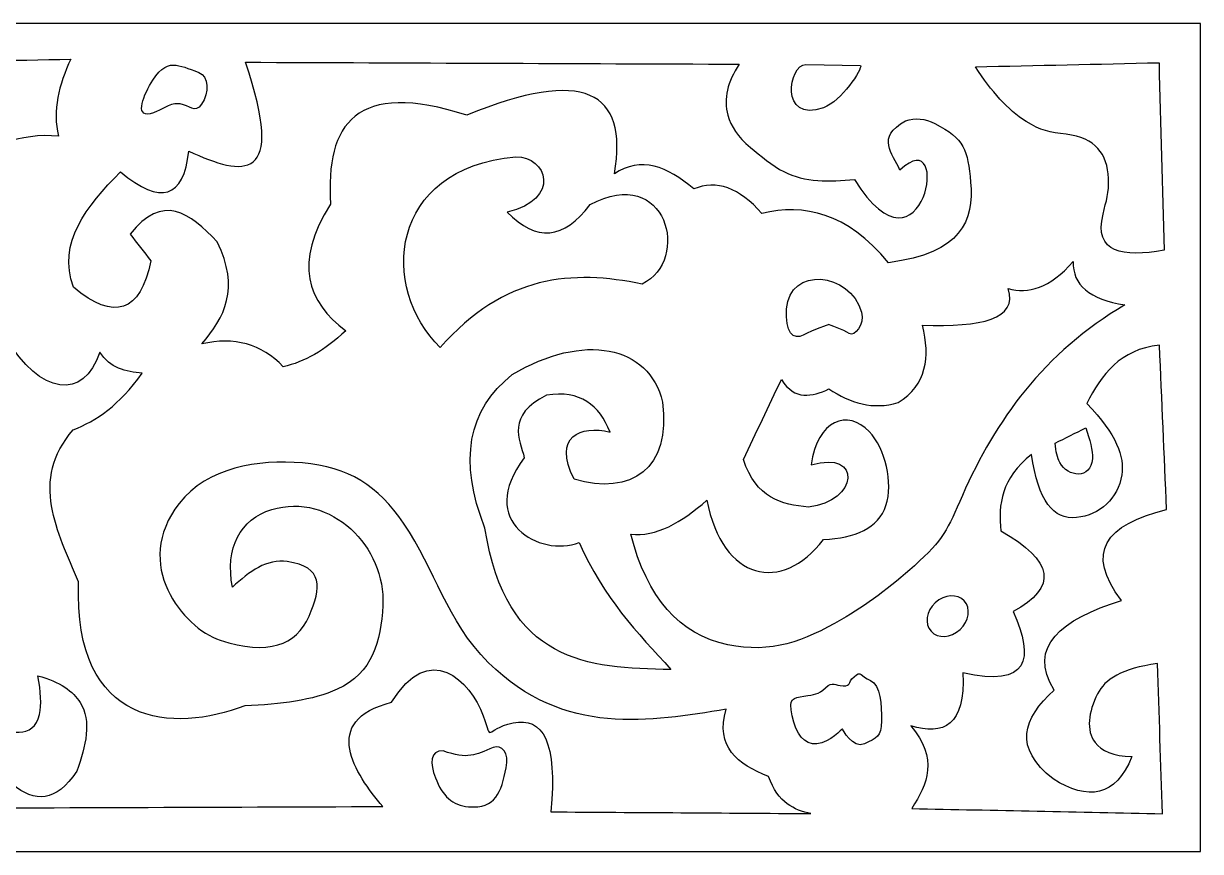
# Model space of a CAD drawing. Header units: centimetres. Extents: x -27 to -14.1, y -5 to -1.1.
# Drawn here: x -19.69 to -14.15, y -4.99 to -1.09 of the extents above; entities that cross this region are included whole.
import ezdxf

# ---------------------------------------------------------------- set-up
doc = ezdxf.new("R2010")
doc.units = ezdxf.units.CM
doc.header["$MEASUREMENT"] = 0
doc.layers.add('layer 1', color=7, linetype='Continuous')

msp = doc.modelspace()

# ---------------------------------------------------------------- linework, layer by layer
at = {"layer": 'layer 1', "color": 250}
for points, knots in [([(-26.9991, -4.99081), (-26.9991, -4.99081), (-26.9991, -1.08805), (-26.9991, -1.08805), (-26.9991, -1.08805), (-26.9991, -1.08805), (-14.14888, -1.08805), (-14.14888, -1.08805), (-14.14888, -1.08805), (-14.14888, -1.08805), (-14.14888, -4.99081), (-14.14888, -4.99081), (-14.14888, -4.99081), (-14.14888, -4.99081), (-26.9991, -4.99081), (-26.9991, -4.99081)], [0, 0, 0, 0, 0.2, 0.2, 0.2, 0.2, 0.4, 0.4, 0.4, 0.4, 0.6, 0.6, 0.6, 0.6, 1, 1, 1, 1]), ([(-20.05284, -1.80548), (-19.87862, -1.66506), (-19.7044, -1.60283), (-19.53011, -1.61879), (-19.53011, -1.61879), (-19.55863, -1.49793), (-19.52841, -1.37703), (-19.47144, -1.25608), (-19.47144, -1.25608), (-19.74883, -1.26144), (-20.02619, -1.26677), (-20.30354, -1.27208), (-20.30354, -1.27208), (-20.12747, -1.40723), (-20.04391, -1.58505), (-20.05284, -1.80548)], [0, 0, 0, 0, 0.2, 0.2, 0.2, 0.2, 0.4, 0.4, 0.4, 0.4, 0.6, 0.6, 0.6, 0.6, 1, 1, 1, 1]), ([(-16.32226, -1.27949), (-17.09767, -1.27654), (-17.8731, -1.27356), (-18.64856, -1.27058), (-18.64856, -1.27058), (-18.45427, -1.84265), (-18.65676, -1.80929), (-18.91595, -1.68949), (-18.91595, -1.68949), (-18.93969, -1.91229), (-19.04664, -1.94494), (-19.23682, -1.78753), (-19.23682, -1.78753), (-19.40053, -1.95085), (-19.53446, -2.12011), (-19.45964, -2.33123), (-19.45964, -2.33123), (-19.26649, -2.49164), (-19.14468, -2.45003), (-19.09421, -2.20645), (-19.09421, -2.20645), (-19.12688, -2.16484), (-19.15955, -2.12325), (-19.19225, -2.08166), (-19.19225, -2.08166), (-19.04066, -1.88472), (-18.90994, -1.98013), (-18.78225, -2.11732), (-18.78225, -2.11732), (-18.67176, -2.33735), (-18.74921, -2.47393), (-18.85356, -2.59862), (-18.85356, -2.59862), (-18.70201, -2.56294), (-18.57423, -2.59857), (-18.4703, -2.70557), (-18.4703, -2.70557), (-18.37223, -2.68475), (-18.27417, -2.62829), (-18.17617, -2.53623), (-18.17617, -2.53623), (-18.35591, -2.39955), (-18.42421, -2.21827), (-18.24747, -1.93906), (-18.24747, -1.93906), (-18.27276, -1.56016), (-18.12717, -1.35216), (-17.60574, -1.52014), (-17.60574, -1.52014), (-17.05532, -1.29358), (-16.84287, -1.40497), (-16.91052, -1.79645), (-16.91052, -1.79645), (-16.78569, -1.71321), (-16.66091, -1.76073), (-16.53618, -1.86775), (-16.53618, -1.86775), (-16.42915, -1.82316), (-16.32226, -1.86177), (-16.21531, -1.98362), (-16.21531, -1.98362), (-16.01624, -1.93601), (-15.81722, -1.97759), (-15.61814, -2.21536), (-15.61814, -2.21536), (-15.27397, -2.17079), (-15.21599, -2.01719), (-15.23208, -1.83533), (-15.23208, -1.83533), (-15.24527, -1.68612), (-15.26042, -1.62973), (-15.39981, -1.56004), (-15.39981, -1.56004), (-15.44583, -1.53702), (-15.4919, -1.5289), (-15.53792, -1.54688), (-15.53792, -1.54688), (-15.68, -1.62408), (-15.60017, -1.70134), (-15.56466, -1.77862), (-15.56466, -1.77862), (-15.4384, -1.65927), (-15.41113, -1.80153), (-15.45576, -1.90807), (-15.45576, -1.90807), (-15.50042, -2.01461), (-15.61703, -2.08545), (-15.77857, -1.82319), (-15.77857, -1.82319), (-15.89691, -1.83494), (-16.01243, -1.83709), (-16.11225, -1.78629), (-16.11225, -1.78629), (-16.16379, -1.7601), (-16.22341, -1.7093), (-16.26925, -1.67192), (-16.26925, -1.67192), (-16.32898, -1.62315), (-16.3614, -1.57256), (-16.37542, -1.52049), (-16.37542, -1.52049), (-16.39632, -1.44274), (-16.37791, -1.36278), (-16.32226, -1.27949)], [0, 0, 0, 0, 0.037037, 0.037037, 0.037037, 0.037037, 0.0740741, 0.0740741, 0.0740741, 0.0740741, 0.1111111, 0.1111111, 0.1111111, 0.1111111, 0.1481481, 0.1481481, 0.1481481, 0.1481481, 0.1851852, 0.1851852, 0.1851852, 0.1851852, 0.2222222, 0.2222222, 0.2222222, 0.2222222, 0.2592593, 0.2592593, 0.2592593, 0.2592593, 0.2962963, 0.2962963, 0.2962963, 0.2962963, 0.3333333, 0.3333333, 0.3333333, 0.3333333, 0.3703704, 0.3703704, 0.3703704, 0.3703704, 0.4074074, 0.4074074, 0.4074074, 0.4074074, 0.4444444, 0.4444444, 0.4444444, 0.4444444, 0.4814815, 0.4814815, 0.4814815, 0.4814815, 0.5185185, 0.5185185, 0.5185185, 0.5185185, 0.5555556, 0.5555556, 0.5555556, 0.5555556, 0.5925926, 0.5925926, 0.5925926, 0.5925926, 0.6296296, 0.6296296, 0.6296296, 0.6296296, 0.6666667, 0.6666667, 0.6666667, 0.6666667, 0.7037037, 0.7037037, 0.7037037, 0.7037037, 0.7407407, 0.7407407, 0.7407407, 0.7407407, 0.7777778, 0.7777778, 0.7777778, 0.7777778, 0.8148148, 0.8148148, 0.8148148, 0.8148148, 0.8518519, 0.8518519, 0.8518519, 0.8518519, 0.8888889, 0.8888889, 0.8888889, 0.8888889, 0.9259259, 0.9259259, 0.9259259, 0.9259259, 1, 1, 1, 1]), ([(-14.3203, -2.1571), (-14.32824, -1.86237), (-14.33621, -1.56762), (-14.3442, -1.27284), (-14.3442, -1.27284), (-14.63256, -1.27924), (-14.92094, -1.28561), (-15.20934, -1.29196), (-15.20934, -1.29196), (-15.13249, -1.4094), (-15.05805, -1.49396), (-14.97042, -1.54945), (-14.97042, -1.54945), (-14.90166, -1.593), (-14.85744, -1.60182), (-14.78172, -1.61017), (-14.78172, -1.61017), (-14.64309, -1.62548), (-14.58778, -1.70332), (-14.58197, -1.81822), (-14.58197, -1.81822), (-14.57864, -1.88452), (-14.59321, -1.92511), (-14.60785, -1.98609), (-14.60785, -1.98609), (-14.65248, -2.1719), (-14.51387, -2.18973), (-14.3203, -2.1571)], [0, 0, 0, 0, 0.125, 0.125, 0.125, 0.125, 0.25, 0.25, 0.25, 0.25, 0.375, 0.375, 0.375, 0.375, 0.5, 0.5, 0.5, 0.5, 0.625, 0.625, 0.625, 0.625, 0.75, 0.75, 0.75, 0.75, 1, 1, 1, 1]), ([(-18.85529, -1.46791), (-18.81733, -1.41534), (-18.82153, -1.33544), (-18.86794, -1.31861), (-18.86794, -1.31861), (-18.91918, -1.30002), (-18.95564, -1.28453), (-18.98672, -1.28395), (-18.98672, -1.28395), (-19.02671, -1.28321), (-19.05784, -1.30709), (-19.10014, -1.38077), (-19.10014, -1.38077), (-19.14462, -1.45819), (-19.16796, -1.55), (-19.06407, -1.50156), (-19.06407, -1.50156), (-19.0463, -1.49172), (-19.0287, -1.48327), (-19.01291, -1.47634), (-19.01291, -1.47634), (-18.99048, -1.4665), (-18.9722, -1.46493), (-18.9567, -1.46715), (-18.9567, -1.46715), (-18.91027, -1.47378), (-18.88893, -1.51451), (-18.85529, -1.46791)], [0, 0, 0, 0, 0.125, 0.125, 0.125, 0.125, 0.25, 0.25, 0.25, 0.25, 0.375, 0.375, 0.375, 0.375, 0.5, 0.5, 0.5, 0.5, 0.625, 0.625, 0.625, 0.625, 0.75, 0.75, 0.75, 0.75, 1, 1, 1, 1]), ([(-15.75008, -1.28531), (-15.75008, -1.28531), (-16.00777, -1.28116), (-16.00777, -1.28116), (-16.00777, -1.28116), (-16.08916, -1.27986), (-16.13601, -1.5588), (-15.92464, -1.48482), (-15.92464, -1.48482), (-15.84152, -1.45572), (-15.74176, -1.30194), (-15.75008, -1.28531)], [0, 0, 0, 0, 0.25, 0.25, 0.25, 0.25, 0.5, 0.5, 0.5, 0.5, 1, 1, 1, 1]), ([(-17.73084, -2.61596), (-17.42955, -2.27068), (-17.10737, -2.24829), (-16.77925, -2.31631), (-16.77925, -2.31631), (-16.548, -2.20361), (-16.66327, -1.74666), (-17.02466, -1.94176), (-17.02466, -1.94176), (-17.14822, -2.1066), (-17.27845, -2.11829), (-17.41533, -1.97672), (-17.41533, -1.97672), (-17.1587, -1.91779), (-17.22857, -1.7123), (-17.37525, -1.71702), (-17.37525, -1.71702), (-17.9772, -1.76925), (-18.01657, -2.33656), (-17.73084, -2.61596)], [0, 0, 0, 0, 0.1666667, 0.1666667, 0.1666667, 0.1666667, 0.3333333, 0.3333333, 0.3333333, 0.3333333, 0.5, 0.5, 0.5, 0.5, 0.6666667, 0.6666667, 0.6666667, 0.6666667, 1, 1, 1, 1]), ([(-14.50512, -2.41419), (-14.6714, -2.38863), (-14.7524, -2.32042), (-14.74817, -2.20952), (-14.74817, -2.20952), (-14.86007, -2.33857), (-14.96026, -2.36203), (-15.05519, -2.33744), (-15.05519, -2.33744), (-15.00713, -2.48141), (-15.18198, -2.51974), (-15.45814, -2.51013), (-15.45814, -2.51013), (-15.42184, -2.66149), (-15.43886, -2.79152), (-15.57327, -2.87471), (-15.57327, -2.87471), (-15.69154, -2.91092), (-15.79815, -2.87681), (-15.89947, -2.81075), (-15.89947, -2.81075), (-15.9805, -2.84717), (-16.0594, -2.86647), (-16.12334, -2.76598), (-16.12334, -2.76598), (-16.18303, -2.89175), (-16.24272, -3.01755), (-16.30243, -3.14335), (-16.30243, -3.14335), (-16.24286, -3.32496), (-16.12341, -3.35678), (-15.99542, -3.36721), (-15.99542, -3.36721), (-15.76335, -3.34412), (-15.73939, -3.09398), (-15.98262, -3.16893), (-15.98262, -3.16893), (-15.95535, -2.95401), (-15.80903, -2.90538), (-15.70911, -3.01155), (-15.70911, -3.01155), (-15.6331, -3.09237), (-15.59606, -3.25395), (-15.63065, -3.35941), (-15.63065, -3.35941), (-15.66628, -3.46787), (-15.77552, -3.51192), (-15.92506, -3.52072), (-15.92506, -3.52072), (-16.12225, -3.7761), (-16.39932, -3.71725), (-16.47512, -3.33523), (-16.47512, -3.33523), (-16.5945, -3.44076), (-16.71388, -3.50894), (-16.83331, -3.49514), (-16.83331, -3.49514), (-16.75588, -3.79527), (-16.60355, -3.96903), (-16.37627, -4.01632), (-16.37627, -4.01632), (-16.16991, -4.05926), (-16.01742, -3.99951), (-15.84082, -3.89758), (-15.84082, -3.89758), (-15.72424, -3.83032), (-15.60943, -3.74516), (-15.49629, -3.64361), (-15.49629, -3.64361), (-15.35943, -3.52084), (-15.34123, -3.47445), (-15.27021, -3.31217), (-15.27021, -3.31217), (-15.19179, -3.13307), (-15.09559, -2.96613), (-14.974, -2.81671), (-14.974, -2.81671), (-14.84792, -2.66179), (-14.69446, -2.52563), (-14.50512, -2.41419)], [0, 0, 0, 0, 0.047619, 0.047619, 0.047619, 0.047619, 0.0952381, 0.0952381, 0.0952381, 0.0952381, 0.1428571, 0.1428571, 0.1428571, 0.1428571, 0.1904762, 0.1904762, 0.1904762, 0.1904762, 0.2380952, 0.2380952, 0.2380952, 0.2380952, 0.2857143, 0.2857143, 0.2857143, 0.2857143, 0.3333333, 0.3333333, 0.3333333, 0.3333333, 0.3809524, 0.3809524, 0.3809524, 0.3809524, 0.4285714, 0.4285714, 0.4285714, 0.4285714, 0.4761905, 0.4761905, 0.4761905, 0.4761905, 0.5238095, 0.5238095, 0.5238095, 0.5238095, 0.5714286, 0.5714286, 0.5714286, 0.5714286, 0.6190476, 0.6190476, 0.6190476, 0.6190476, 0.6666667, 0.6666667, 0.6666667, 0.6666667, 0.7142857, 0.7142857, 0.7142857, 0.7142857, 0.7619048, 0.7619048, 0.7619048, 0.7619048, 0.8095238, 0.8095238, 0.8095238, 0.8095238, 0.8571429, 0.8571429, 0.8571429, 0.8571429, 0.9047619, 0.9047619, 0.9047619, 0.9047619, 1, 1, 1, 1]), ([(-15.8997, -2.50727), (-15.8997, -2.50727), (-15.82905, -2.53221), (-15.80411, -2.54883), (-15.80411, -2.54883), (-15.77917, -2.56546), (-15.7293, -2.50727), (-15.74592, -2.44908), (-15.74592, -2.44908), (-15.80106, -2.25609), (-16.08445, -2.23307), (-16.09921, -2.43246), (-16.09921, -2.43246), (-16.10752, -2.54468), (-16.06596, -2.58208), (-16.02024, -2.55715), (-16.02024, -2.55715), (-15.97452, -2.53221), (-15.8997, -2.50727), (-15.8997, -2.50727)], [0, 0, 0, 0, 0.1666667, 0.1666667, 0.1666667, 0.1666667, 0.3333333, 0.3333333, 0.3333333, 0.3333333, 0.5, 0.5, 0.5, 0.5, 0.6666667, 0.6666667, 0.6666667, 0.6666667, 1, 1, 1, 1]), ([(-16.6438, -4.13285), (-16.8017, -3.96097), (-16.96225, -3.79469), (-17.07617, -3.53481), (-17.07617, -3.53481), (-17.26067, -3.60479), (-17.56431, -3.43769), (-17.33479, -3.13476), (-17.33479, -3.13476), (-17.3568, -3.04891), (-17.42127, -2.9357), (-17.22973, -2.83978), (-17.22973, -2.83978), (-17.07109, -2.81523), (-16.9815, -2.8873), (-16.9307, -3.01353), (-16.9307, -3.01353), (-17.06996, -2.98155), (-17.20093, -3.03263), (-17.10042, -3.23578), (-17.10042, -3.23578), (-16.83086, -3.31628), (-16.64043, -3.18491), (-16.68421, -2.8721), (-16.68421, -2.8721), (-16.74452, -2.60568), (-17.05669, -2.54237), (-17.39136, -2.7428), (-17.39136, -2.7428), (-17.60146, -2.90847), (-17.64455, -3.14961), (-17.52067, -3.46611), (-17.52067, -3.46611), (-17.4211, -4.10251), (-17.03704, -4.12757), (-16.6438, -4.13285)], [0, 0, 0, 0, 0.1, 0.1, 0.1, 0.1, 0.2, 0.2, 0.2, 0.2, 0.3, 0.3, 0.3, 0.3, 0.4, 0.4, 0.4, 0.4, 0.5, 0.5, 0.5, 0.5, 0.6, 0.6, 0.6, 0.6, 0.7, 0.7, 0.7, 0.7, 0.8, 0.8, 0.8, 0.8, 1, 1, 1, 1]), ([(-20.3605, -4.78731), (-20.24625, -4.71315), (-20.15786, -4.62369), (-20.11759, -4.50593), (-20.11759, -4.50593), (-20.10184, -4.45984), (-20.09343, -4.40941), (-20.09376, -4.35386), (-20.09376, -4.35386), (-20.09025, -4.4129), (-20.07838, -4.46051), (-20.05898, -4.49776), (-20.05898, -4.49776), (-20.02871, -4.55583), (-19.98006, -4.58873), (-19.91617, -4.60053), (-19.91617, -4.60053), (-19.80367, -4.62132), (-19.8396, -4.59919), (-19.74638, -4.675), (-19.74638, -4.675), (-19.64245, -4.75956), (-19.54087, -4.76074), (-19.44357, -4.61226), (-19.44357, -4.61226), (-19.39979, -4.49189), (-19.3731, -4.37709), (-19.42752, -4.28858), (-19.42752, -4.28858), (-19.46017, -4.23547), (-19.52206, -4.19181), (-19.62696, -4.16213), (-19.62696, -4.16213), (-19.61259, -4.23773), (-19.60922, -4.29945), (-19.61901, -4.34443), (-19.61901, -4.34443), (-19.64455, -4.46183), (-19.77446, -4.44232), (-19.83932, -4.37346), (-19.83932, -4.37346), (-19.91686, -4.29123), (-19.89294, -4.13071), (-19.79367, -3.91206), (-19.79367, -3.91206), (-19.75206, -3.62673), (-19.70332, -3.3426), (-19.84369, -3.02847), (-19.84369, -3.02847), (-19.87901, -2.8758), (-19.88329, -2.72301), (-19.777, -2.57001), (-19.777, -2.57001), (-19.61629, -2.8395), (-19.41018, -2.86765), (-19.33521, -2.63669), (-19.33521, -2.63669), (-19.28722, -2.71363), (-19.21308, -2.72956), (-19.13515, -2.73672), (-19.13515, -2.73672), (-19.24356, -2.88961), (-19.35192, -2.95978), (-19.46024, -3.00347), (-19.46024, -3.00347), (-19.66695, -3.24248), (-19.53439, -3.48142), (-19.43523, -3.72034), (-19.43523, -3.72034), (-19.45971, -4.40798), (-18.98661, -4.434), (-18.65168, -4.30384), (-18.65168, -4.30384), (-18.48221, -4.29775), (-18.32928, -4.27828), (-18.21655, -4.22637), (-18.21655, -4.22637), (-18.04804, -4.14881), (-18.01135, -4.00075), (-18.00142, -3.83145), (-18.00142, -3.83145), (-17.9853, -3.55716), (-18.24692, -3.29429), (-18.52514, -3.37934), (-18.52514, -3.37934), (-18.67322, -3.42459), (-18.74519, -3.56039), (-18.71003, -3.74535), (-18.71003, -3.74535), (-18.63045, -3.67049), (-18.54811, -3.6102), (-18.45155, -3.62431), (-18.45155, -3.62431), (-18.28139, -3.64915), (-18.29021, -3.74717), (-18.34866, -3.88107), (-18.34866, -3.88107), (-18.40943, -4.0202), (-18.54211, -4.06758), (-18.76838, -3.99542), (-18.76838, -3.99542), (-18.94444, -3.93317), (-19.18542, -3.63798), (-18.96121, -3.35057), (-18.96121, -3.35057), (-18.82691, -3.17833), (-18.58998, -3.14273), (-18.38027, -3.15947), (-18.38027, -3.15947), (-18.16291, -3.17683), (-18.02439, -3.26712), (-17.90354, -3.44367), (-17.90354, -3.44367), (-17.74985, -3.66825), (-17.70491, -3.89929), (-17.50282, -4.10087), (-17.50282, -4.10087), (-17.14965, -4.45324), (-16.73466, -4.37762), (-16.38435, -4.32051), (-16.38435, -4.32051), (-16.43458, -4.49739), (-16.33028, -4.58003), (-16.1843, -4.63727), (-16.1843, -4.63727), (-16.13812, -4.76378), (-16.06326, -4.79486), (-15.98424, -4.81232), (-15.98424, -4.81232), (-16.39271, -4.80953), (-16.80116, -4.80676), (-17.20959, -4.80399), (-17.20959, -4.80399), (-17.17877, -4.47686), (-17.24635, -4.35434), (-17.38769, -4.38487), (-17.38769, -4.38487), (-17.52854, -4.4153), (-17.48022, -4.48379), (-17.52864, -4.35129), (-17.52864, -4.35129), (-17.58911, -4.18592), (-17.78282, -3.99396), (-17.95981, -4.28717), (-17.95981, -4.28717), (-18.2998, -4.37445), (-18.13331, -4.62427), (-18.00149, -4.77898), (-18.00149, -4.77898), (-18.78784, -4.78177), (-19.57417, -4.78454), (-20.3605, -4.78731)], [0, 0, 0, 0, 0.025641, 0.025641, 0.025641, 0.025641, 0.0512821, 0.0512821, 0.0512821, 0.0512821, 0.0769231, 0.0769231, 0.0769231, 0.0769231, 0.1025641, 0.1025641, 0.1025641, 0.1025641, 0.1282051, 0.1282051, 0.1282051, 0.1282051, 0.1538462, 0.1538462, 0.1538462, 0.1538462, 0.1794872, 0.1794872, 0.1794872, 0.1794872, 0.2051282, 0.2051282, 0.2051282, 0.2051282, 0.2307692, 0.2307692, 0.2307692, 0.2307692, 0.2564103, 0.2564103, 0.2564103, 0.2564103, 0.2820513, 0.2820513, 0.2820513, 0.2820513, 0.3076923, 0.3076923, 0.3076923, 0.3076923, 0.3333333, 0.3333333, 0.3333333, 0.3333333, 0.3589744, 0.3589744, 0.3589744, 0.3589744, 0.3846154, 0.3846154, 0.3846154, 0.3846154, 0.4102564, 0.4102564, 0.4102564, 0.4102564, 0.4358974, 0.4358974, 0.4358974, 0.4358974, 0.4615385, 0.4615385, 0.4615385, 0.4615385, 0.4871795, 0.4871795, 0.4871795, 0.4871795, 0.5128205, 0.5128205, 0.5128205, 0.5128205, 0.5384615, 0.5384615, 0.5384615, 0.5384615, 0.5641026, 0.5641026, 0.5641026, 0.5641026, 0.5897436, 0.5897436, 0.5897436, 0.5897436, 0.6153846, 0.6153846, 0.6153846, 0.6153846, 0.6410256, 0.6410256, 0.6410256, 0.6410256, 0.6666667, 0.6666667, 0.6666667, 0.6666667, 0.6923077, 0.6923077, 0.6923077, 0.6923077, 0.7179487, 0.7179487, 0.7179487, 0.7179487, 0.7435897, 0.7435897, 0.7435897, 0.7435897, 0.7692308, 0.7692308, 0.7692308, 0.7692308, 0.7948718, 0.7948718, 0.7948718, 0.7948718, 0.8205128, 0.8205128, 0.8205128, 0.8205128, 0.8461538, 0.8461538, 0.8461538, 0.8461538, 0.8717949, 0.8717949, 0.8717949, 0.8717949, 0.8974359, 0.8974359, 0.8974359, 0.8974359, 0.9230769, 0.9230769, 0.9230769, 0.9230769, 0.9487179, 0.9487179, 0.9487179, 0.9487179, 1, 1, 1, 1]), ([(-15.50945, -4.78856), (-15.43355, -4.67318), (-15.38349, -4.55299), (-15.51427, -4.39891), (-15.51427, -4.39891), (-15.35908, -4.44469), (-15.25619, -4.39821), (-15.26824, -4.14876), (-15.26824, -4.14876), (-14.95786, -4.21861), (-14.93052, -4.0855), (-15.03184, -3.86011), (-15.03184, -3.86011), (-14.81959, -3.74629), (-14.83892, -3.61964), (-15.08973, -3.48008), (-15.08973, -3.48008), (-15.10192, -3.35479), (-15.08756, -3.23176), (-14.945, -3.11929), (-14.945, -3.11929), (-14.91468, -3.33858), (-14.84093, -3.42801), (-14.73365, -3.41704), (-14.73365, -3.41704), (-14.62224, -3.40566), (-14.5374, -3.32738), (-14.51969, -3.21539), (-14.51969, -3.21539), (-14.50627, -3.13047), (-14.54292, -3.02554), (-14.68446, -2.87875), (-14.68446, -2.87875), (-14.61395, -2.74388), (-14.52883, -2.62353), (-14.34194, -2.60453), (-14.34194, -2.60453), (-14.33069, -2.86273), (-14.31942, -3.12091), (-14.30816, -3.37906), (-14.30816, -3.37906), (-14.59603, -3.44962), (-14.69576, -3.58274), (-14.52045, -3.80721), (-14.52045, -3.80721), (-14.80678, -3.89784), (-14.96437, -4.02454), (-14.83885, -4.23053), (-14.83885, -4.23053), (-14.98686, -4.36448), (-15.03032, -4.5024), (-14.84368, -4.64907), (-14.84368, -4.64907), (-14.67765, -4.7521), (-14.54818, -4.73529), (-14.47219, -4.54322), (-14.47219, -4.54322), (-14.56021, -4.54181), (-14.61554, -4.51671), (-14.64526, -4.47767), (-14.64526, -4.47767), (-14.68864, -4.42061), (-14.67742, -4.33372), (-14.63387, -4.24743), (-14.63387, -4.24743), (-14.59979, -4.17987), (-14.51967, -4.12713), (-14.35159, -4.10547), (-14.35159, -4.10547), (-14.34355, -4.3412), (-14.33552, -4.57691), (-14.32746, -4.81262), (-14.32746, -4.81262), (-14.72148, -4.80459), (-15.11548, -4.79657), (-15.50945, -4.78856)], [0, 0, 0, 0, 0.05, 0.05, 0.05, 0.05, 0.1, 0.1, 0.1, 0.1, 0.15, 0.15, 0.15, 0.15, 0.2, 0.2, 0.2, 0.2, 0.25, 0.25, 0.25, 0.25, 0.3, 0.3, 0.3, 0.3, 0.35, 0.35, 0.35, 0.35, 0.4, 0.4, 0.4, 0.4, 0.45, 0.45, 0.45, 0.45, 0.5, 0.5, 0.5, 0.5, 0.55, 0.55, 0.55, 0.55, 0.6, 0.6, 0.6, 0.6, 0.65, 0.65, 0.65, 0.65, 0.7, 0.7, 0.7, 0.7, 0.75, 0.75, 0.75, 0.75, 0.8, 0.8, 0.8, 0.8, 0.85, 0.85, 0.85, 0.85, 0.9, 0.9, 0.9, 0.9, 1, 1, 1, 1]), ([(-14.83402, -3.06637), (-14.83056, -3.10654), (-14.82266, -3.13571), (-14.81156, -3.15683), (-14.81156, -3.15683), (-14.77461, -3.22701), (-14.66509, -3.23798), (-14.65816, -3.14044), (-14.65816, -3.14044), (-14.6553, -3.09996), (-14.67024, -3.04835), (-14.68929, -2.99421), (-14.68929, -2.99421), (-14.73755, -3.01827), (-14.78579, -3.04233), (-14.83402, -3.06637)], [0, 0, 0, 0, 0.2, 0.2, 0.2, 0.2, 0.4, 0.4, 0.4, 0.4, 0.6, 0.6, 0.6, 0.6, 1, 1, 1, 1]), ([(-15.41801, -3.95302), (-15.45004, -3.91816), (-15.44112, -3.85752), (-15.39813, -3.81801), (-15.39813, -3.81801), (-15.35516, -3.77855), (-15.29399, -3.77481), (-15.26194, -3.80968), (-15.26194, -3.80968), (-15.22991, -3.84457), (-15.23883, -3.9052), (-15.2818, -3.94469), (-15.2818, -3.94469), (-15.32477, -3.98417), (-15.38596, -3.98791), (-15.41801, -3.95302)], [0, 0, 0, 0, 0.2, 0.2, 0.2, 0.2, 0.4, 0.4, 0.4, 0.4, 0.6, 0.6, 0.6, 0.6, 1, 1, 1, 1]), ([(-15.83595, -4.41264), (-15.83595, -4.41264), (-15.78681, -4.51092), (-15.73154, -4.48328), (-15.73154, -4.48328), (-15.67626, -4.45564), (-15.65169, -4.45257), (-15.65169, -4.37579), (-15.65169, -4.37579), (-15.65169, -4.29902), (-15.65476, -4.20688), (-15.7039, -4.18539), (-15.7039, -4.18539), (-15.75303, -4.16389), (-15.74689, -4.13625), (-15.78067, -4.16696), (-15.78067, -4.16696), (-15.81445, -4.19767), (-15.79296, -4.20995), (-15.83288, -4.20995), (-15.83288, -4.20995), (-15.8728, -4.20995), (-15.87895, -4.18539), (-15.9158, -4.21917), (-15.9158, -4.21917), (-15.95265, -4.25295), (-15.96494, -4.24988), (-16.01714, -4.25909), (-16.01714, -4.25909), (-16.06935, -4.2683), (-16.09085, -4.26523), (-16.07242, -4.35122), (-16.07242, -4.35122), (-16.054, -4.43721), (-16.01714, -4.48942), (-15.95572, -4.48328), (-15.95572, -4.48328), (-15.8943, -4.47714), (-15.83595, -4.41264), (-15.83595, -4.41264)], [0, 0, 0, 0, 0.0909091, 0.0909091, 0.0909091, 0.0909091, 0.1818182, 0.1818182, 0.1818182, 0.1818182, 0.2727273, 0.2727273, 0.2727273, 0.2727273, 0.3636364, 0.3636364, 0.3636364, 0.3636364, 0.4545455, 0.4545455, 0.4545455, 0.4545455, 0.5454545, 0.5454545, 0.5454545, 0.5454545, 0.6363636, 0.6363636, 0.6363636, 0.6363636, 0.7272727, 0.7272727, 0.7272727, 0.7272727, 0.8181818, 0.8181818, 0.8181818, 0.8181818, 1, 1, 1, 1]), ([(-17.4816, -4.50108), (-17.4405, -4.48457), (-17.40492, -4.5254), (-17.41965, -4.59596), (-17.41965, -4.59596), (-17.44394, -4.71227), (-17.46895, -4.7896), (-17.59754, -4.78027), (-17.59754, -4.78027), (-17.67203, -4.77485), (-17.72133, -4.72857), (-17.75389, -4.64304), (-17.75389, -4.64304), (-17.77848, -4.57837), (-17.78042, -4.51163), (-17.71692, -4.51648), (-17.71692, -4.51648), (-17.65878, -4.53789), (-17.62114, -4.54253), (-17.58743, -4.53759), (-17.58743, -4.53759), (-17.55374, -4.53265), (-17.52397, -4.5181), (-17.4816, -4.50108)], [0, 0, 0, 0, 0.1428571, 0.1428571, 0.1428571, 0.1428571, 0.2857143, 0.2857143, 0.2857143, 0.2857143, 0.4285714, 0.4285714, 0.4285714, 0.4285714, 0.5714286, 0.5714286, 0.5714286, 0.5714286, 0.7142857, 0.7142857, 0.7142857, 0.7142857, 1, 1, 1, 1])]:
    msp.add_open_spline(points, degree=3, knots=knots, dxfattribs=at)

doc.saveas('drawing.dxf')
